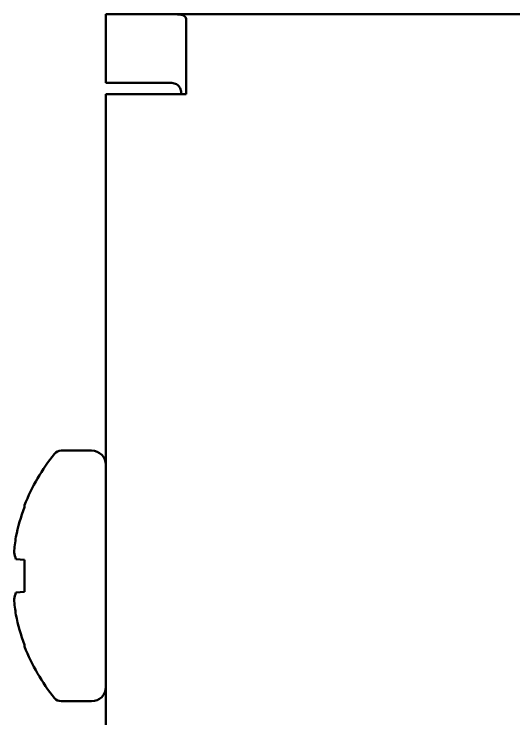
# Model space of a CAD drawing. Header units: millimetres. Extents: x 0 to 420, y 0 to 297.
# Drawn here: x 232.574 to 234.158, y 217.982 to 220.217 of the extents above; entities that cross this region are included whole.
import ezdxf

# ---------------------------------------------------------------- set-up
doc = ezdxf.new("R2010")
doc.units = ezdxf.units.MM
doc.header["$LTSCALE"] = 0.75
doc.layers.add('Visible', color=7, linetype='Continuous', lineweight=50)

msp = doc.modelspace()

# ---------------------------------------------------------------- linework, layer by layer
at = {"layer": 'Visible', "extrusion": (0, 1, 0)}
for p, q in [((232.8648, 219.9995), (232.8648, 220.2172)), ((233.0441, 220.2172), (232.8648, 220.2172)), ((233.0441, 220.2172), (233.0573, 220.2172)), ((233.0573, 220.2172), (238.957, 220.2172)), ((233.1188, 220.2022), (233.1188, 219.9632)), ((232.8648, 219.9995), (233.0441, 219.9995)), ((233.0573, 219.9995), (233.0441, 219.9995)), ((233.1188, 219.9632), (232.8648, 219.9632)), ((232.8648, 214.1865), (232.8648, 219.9632)), ((232.7228, 218.8329), (232.8194, 218.8329)), ((232.607, 218.6595), (232.607, 218.6537)), ((232.5797, 218.4887), (232.607, 218.4863)), ((232.607, 218.4863), (232.607, 218.3848)), ((232.607, 218.3848), (232.5797, 218.3824)), ((232.607, 218.2174), (232.607, 218.2116)), ((232.7228, 218.0382), (232.8194, 218.0382))]:
    msp.add_line(p, q, dxfattribs=at)
at = {"layer": 'Visible', "extrusion": (1e-16, 0, -1)}
for centre, radius, start, end in [((-233.1813, 218.4355), 0.6164, 21.303, 38.9148), ((-232.7228, 218.8057), 0.0272, 38.9148, 90), ((-232.8194, 218.7875), 0.0454, 90, 180), ((-233.1813, 218.4355), 0.6164, 321.0852, 338.697), ((-232.8194, 218.0836), 0.0454, 180, 270), ((-232.7228, 218.0654), 0.0272, 270, 321.0852)]:
    msp.add_arc(centre, radius, start, end, dxfattribs=at)
for centre, major_axis, ratio, start_param, end_param in [((233.1813, 218.4355), (0, 0.6164), 0.996195, -1.36912, -1.209106), ((233.1851, 218.4521), (-0.5994, 0.137), 0.920364, -0.142106, -0.054321), ((233.1851, 218.4756), (-0.6121, 0.058), 0.381227, -0.189152, -0.101366), ((233.1851, 218.3955), (0.6121, 0.058), 0.381227, 3.242959, 3.330744), ((233.1851, 218.4189), (0.5994, 0.137), 0.920364, 3.195914, 3.283699), ((233.1813, 218.4355), (0, 0.6164), 0.996195, 4.350699, 4.510713)]:
    msp.add_ellipse(centre, major_axis=major_axis, ratio=ratio, start_param=start_param, end_param=end_param, dxfattribs=at)
at = {"layer": 'Visible'}
for points, knots in [([(233.0573, 220.2172), (233.0592, 220.2172), (233.061, 220.2172), (233.074, 220.2171), (233.0842, 220.2169), (233.1005, 220.2155), (233.1075, 220.2142), (233.1167, 220.2095), (233.1188, 220.2062), (233.1188, 220.2022)], [-0.1808519, -0.1808519, -0.1808519, -0.1808519, -0.17695991, -0.17695991, -0.15300472, -0.15300472, -0.12851515, -0.12851515, -0.10402559, -0.10402559, -0.10402559, -0.10402559]), ([(233.104, 219.9632), (233.104, 219.9658), (233.1038, 219.9686), (233.103, 219.9739), (233.1024, 219.9764), (233.1, 219.9836), (233.0974, 219.9876), (233.0907, 219.9939), (233.0864, 219.9959), (233.0766, 219.9985), (233.0712, 219.9991), (233.0628, 219.9994), (233.0601, 219.9995), (233.0573, 219.9995)], [0.22566507, 0.22566507, 0.22566507, 0.22566507, 0.23127966, 0.23127966, 0.23689425, 0.23689425, 0.24812343, 0.24812343, 0.26131427, 0.26131427, 0.2745051, 0.2745051, 0.28047404, 0.28047404, 0.28047404, 0.28047404])]:
    msp.add_open_spline(points, degree=3, knots=knots, dxfattribs=at)

doc.saveas('drawing.dxf')
